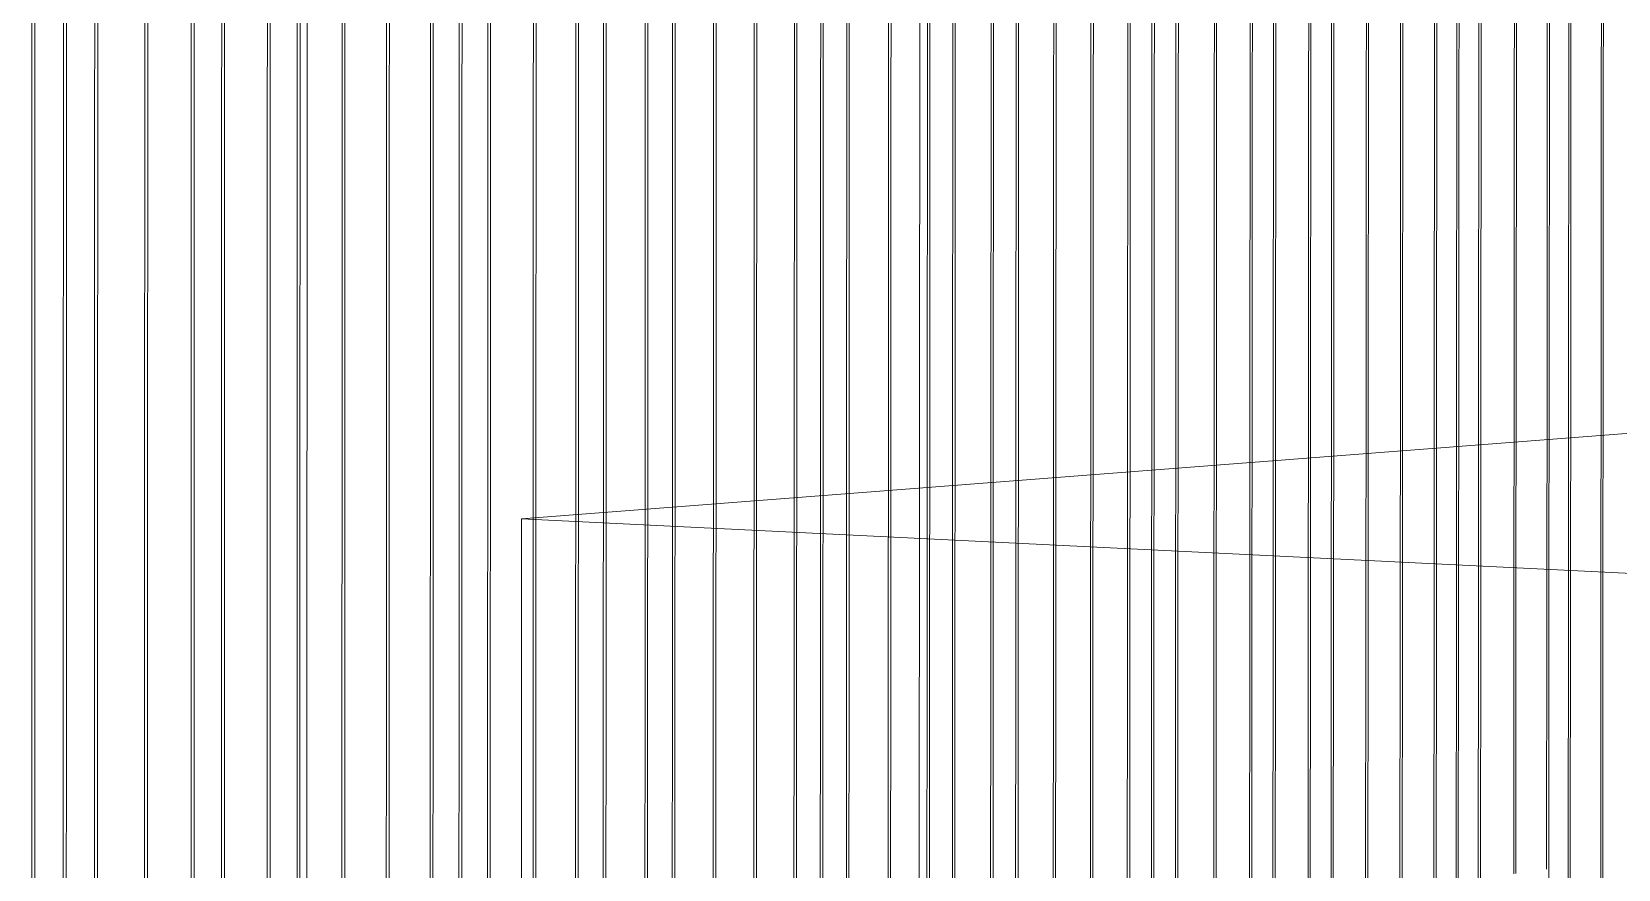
# Model space of a CAD drawing. Header units: inches. Extents: x 5690 to 5695, y -585 to 907.
# Drawn here: x 5691.8915 to 5692.0726, y 126.4581 to 126.5537 of the extents above; entities that cross this region are included whole.
import ezdxf

# ---------------------------------------------------------------- set-up
doc = ezdxf.new("R2010")
doc.units = ezdxf.units.IN
doc.header["$MEASUREMENT"] = 0
for name, color, linetype, lineweight in [('A-WALL-PATT-1', 111, 'Continuous', 9), ('G-ANNO-SYMB-1', 111, 'Continuous', 9), ('I-WALL-1', 2, 'Continuous', 9)]:
    doc.layers.add(name, color=color, linetype=linetype, lineweight=lineweight)

# ---------------------------------------------------------------- blocks, each defined once
blk = doc.blocks.new('FP_65-3D View 1 Copy 1')
at = {"layer": 'A-WALL-PATT-1'}
for p, q in [((8147.75107, 126.54108), (8147.75107, 126.57665)), ((8147.75142, 126.54109), (8147.75142, 126.57665)), ((8147.75467, 126.54119), (8147.75468, 126.57663)), ((8147.75502, 126.5412), (8147.75502, 126.57663)), ((8147.75824, 126.54129), (8147.75825, 126.57661)), ((8147.75859, 126.5413), (8147.7586, 126.57661)), ((8147.76396, 126.54146), (8147.76396, 126.57658)), ((8147.7643, 126.54147), (8147.7643, 126.57658)), ((8147.76927, 126.54162), (8147.76927, 126.57655)), ((8147.7696, 126.54163), (8147.76961, 126.57655)), ((8147.77274, 126.54173), (8147.77275, 126.57653)), ((8147.77307, 126.54174), (8147.77308, 126.57653)), ((8147.77795, 126.54188), (8147.77796, 126.5765)), ((8147.77829, 126.54189), (8147.77829, 126.5765)), ((8147.78136, 126.54199), (8147.78137, 126.57648)), ((8147.78169, 126.542), (8147.7817, 126.57648)), ((8147.78649, 126.54214), (8147.7865, 126.57645)), ((8147.78681, 126.54215), (8147.78682, 126.57645)), ((8147.79156, 126.54229), (8147.79157, 126.57642)), ((8147.79188, 126.5423), (8147.79189, 126.57642)), ((8147.79658, 126.54244), (8147.79659, 126.57639)), ((8147.7969, 126.54245), (8147.79691, 126.57639)), ((8147.79986, 126.54254), (8147.79987, 126.57637)), ((8147.80017, 126.54255), (8147.80019, 126.57637)), ((8147.80312, 126.54264), (8147.80313, 126.57636)), ((8147.80343, 126.54265), (8147.80344, 126.57635)), ((8147.80832, 126.54279), (8147.80834, 126.57633)), ((8147.80864, 126.5428), (8147.80865, 126.57632)), ((8147.81317, 126.54294), (8147.81318, 126.5763)), ((8147.81348, 126.54295), (8147.81349, 126.5763)), ((8147.81634, 126.54303), (8147.81635, 126.57628)), ((8147.81664, 126.54304), (8147.81665, 126.57628)), ((8147.8211, 126.54318), (8147.82111, 126.57625)), ((8147.8214, 126.54319), (8147.82141, 126.57625)), ((8147.82421, 126.54327), (8147.82423, 126.57624)), ((8147.82451, 126.54328), (8147.82453, 126.57623)), ((8147.82889, 126.54341), (8147.82891, 126.57621)), ((8147.82919, 126.54342), (8147.82921, 126.57621)), ((8147.83353, 126.54355), (8147.83354, 126.57618)), ((8147.83382, 126.54356), (8147.83384, 126.57618)), ((8147.83812, 126.54369), (8147.83813, 126.57616)), ((8147.83841, 126.5437), (8147.83842, 126.57616)), ((8147.84112, 126.54378), (8147.84113, 126.57614)), ((8147.84141, 126.54379), (8147.84142, 126.57614)), ((8147.8441, 126.54387), (8147.84412, 126.57612)), ((8147.84439, 126.54387), (8147.8444, 126.57612)), ((8147.84887, 126.54401), (8147.84889, 126.5761)), ((8147.84915, 126.54402), (8147.84917, 126.5761)), ((8147.85331, 126.54414), (8147.85332, 126.57607)), ((8147.85359, 126.54415), (8147.8536, 126.57607)), ((8147.85621, 126.54423), (8147.85622, 126.57606)), ((8147.85649, 126.54424), (8147.8565, 126.57605)), ((8147.86057, 126.54436), (8147.86059, 126.57603)), ((8147.86085, 126.54437), (8147.86087, 126.57603)), ((8147.86343, 126.54445), (8147.86345, 126.57601)), ((8147.8637, 126.54445), (8147.86372, 126.57601)), ((8147.86772, 126.54457), (8147.86774, 126.57599)), ((8147.86799, 126.54458), (8147.86801, 126.57599)), ((8147.87198, 126.5447), (8147.87199, 126.57597)), ((8147.87225, 126.54471), (8147.87226, 126.57596)), ((8147.87619, 126.54483), (8147.87621, 126.57594)), ((8147.87645, 126.54484), (8147.87647, 126.57594)), ((8147.87894, 126.54491), (8147.87896, 126.57593)), ((8147.87921, 126.54492), (8147.87923, 126.57592)), ((8147.88168, 126.54499), (8147.8817, 126.57591)), ((8147.88195, 126.545), (8147.88197, 126.57591)), ((8147.88606, 126.54512), (8147.88608, 126.57589)), ((8147.88632, 126.54513), (8147.88634, 126.57588)), ((8147.89014, 126.54525), (8147.89016, 126.57586)), ((8147.8904, 126.54525), (8147.89042, 126.57586)), ((8147.89281, 126.54533), (8147.89283, 126.57585)), ((8147.89307, 126.54533), (8147.89309, 126.57585)), ((8147.89683, 126.54545), (8147.89685, 126.57582)), ((8147.89708, 126.54545), (8147.8971, 126.57582)), ((8147.89945, 126.54552), (8147.89947, 126.57581)), ((8147.89971, 126.54553), (8147.89973, 126.57581)), ((8147.90341, 126.54564), (8147.90343, 126.57579)), ((8147.90366, 126.54565), (8147.90368, 126.57579)), ((8147.90732, 126.54576), (8147.90734, 126.57577)), ((8147.90757, 126.54577), (8147.90759, 126.57576)), ((8147.9112, 126.54588), (8147.91122, 126.57574)), ((8147.91145, 126.54588), (8147.91147, 126.57574)), ((8147.91374, 126.54595), (8147.91376, 126.57573)), ((8147.91399, 126.54596), (8147.91401, 126.57573)), ((8147.91627, 126.54603), (8147.91629, 126.57571)), ((8147.91651, 126.54604), (8147.91653, 126.57571)), ((8147.92031, 126.54615), (8147.92033, 126.57569)), ((8147.92055, 126.54616), (8147.92057, 126.57569)), ((8147.92407, 126.54626), (8147.92409, 126.57567)), ((8147.92431, 126.54627), (8147.92433, 126.57567)), ((8147.92653, 126.54634), (8147.92655, 126.57566)), ((8147.92677, 126.54634), (8147.92679, 126.57565)), ((8147.93024, 126.54645), (8147.93026, 126.57564)), ((8147.93047, 126.54645), (8147.9305, 126.57563)), ((8147.89681, 126.51507), (8147.89683, 126.54545)), ((8147.89683, 126.54545), (8147.89683, 126.54545)), ((8147.89706, 126.51509), (8147.89708, 126.54545)), ((8147.89708, 126.54545), (8147.89708, 126.54545)), ((8147.89943, 126.51525), (8147.89945, 126.54552)), ((8147.89945, 126.54552), (8147.89945, 126.54552)), ((8147.89969, 126.51526), (8147.89971, 126.54553)), ((8147.89971, 126.54553), (8147.89971, 126.54553)), ((8147.90339, 126.51551), (8147.90341, 126.54564)), ((8147.90341, 126.54564), (8147.90341, 126.54564)), ((8147.90364, 126.51552), (8147.90366, 126.54565)), ((8147.90366, 126.54565), (8147.90366, 126.54565)), ((8147.9073, 126.51576), (8147.90732, 126.54576)), ((8147.90732, 126.54576), (8147.90732, 126.54576)), ((8147.90755, 126.51578), (8147.90757, 126.54577)), ((8147.90757, 126.54577), (8147.90757, 126.54577)), ((8147.91118, 126.51602), (8147.9112, 126.54588)), ((8147.9112, 126.54588), (8147.9112, 126.54588)), ((8147.91143, 126.51603), (8147.91145, 126.54588)), ((8147.91145, 126.54588), (8147.91145, 126.54588)), ((8147.91372, 126.51618), (8147.91374, 126.54595)), ((8147.91374, 126.54595), (8147.91374, 126.54595)), ((8147.91397, 126.5162), (8147.91399, 126.54596)), ((8147.91399, 126.54596), (8147.91399, 126.54596)), ((8147.91624, 126.51635), (8147.91627, 126.54603)), ((8147.91627, 126.54603), (8147.91627, 126.54603)), ((8147.91649, 126.51637), (8147.91651, 126.54604)), ((8147.91651, 126.54604), (8147.91651, 126.54604)), ((8147.92028, 126.51661), (8147.92031, 126.54615)), ((8147.92031, 126.54615), (8147.92031, 126.54615)), ((8147.92053, 126.51663), (8147.92055, 126.54616)), ((8147.92055, 126.54616), (8147.92055, 126.54616)), ((8147.92405, 126.51686), (8147.92407, 126.54626)), ((8147.92407, 126.54626), (8147.92407, 126.54626)), ((8147.92428, 126.51688), (8147.92431, 126.54627)), ((8147.92431, 126.54627), (8147.92431, 126.54627)), ((8147.92651, 126.51702), (8147.92653, 126.54634)), ((8147.92653, 126.54634), (8147.92653, 126.54634)), ((8147.92675, 126.51704), (8147.92677, 126.54634)), ((8147.92677, 126.54634), (8147.92677, 126.54634)), ((8147.93021, 126.51727), (8147.93024, 126.54645)), ((8147.93024, 126.54645), (8147.93024, 126.54645)), ((8147.93045, 126.51728), (8147.93047, 126.54645)), ((8147.93047, 126.54645), (8147.93047, 126.54645)), ((8147.83352, 126.51092), (8147.83353, 126.54355)), ((8147.83353, 126.54355), (8147.83353, 126.54355)), ((8147.83381, 126.51094), (8147.83382, 126.54356)), ((8147.83382, 126.54356), (8147.83382, 126.54356)), ((8147.8381, 126.51122), (8147.83812, 126.54369)), ((8147.83812, 126.54369), (8147.83812, 126.54369)), ((8147.83839, 126.51124), (8147.83841, 126.5437)), ((8147.83841, 126.5437), (8147.83841, 126.5437)), ((8147.8411, 126.51142), (8147.84112, 126.54378)), ((8147.84112, 126.54378), (8147.84112, 126.54378)), ((8147.84139, 126.51144), (8147.84141, 126.54379)), ((8147.84141, 126.54379), (8147.84141, 126.54379)), ((8147.84409, 126.51162), (8147.8441, 126.54387)), ((8147.8441, 126.54387), (8147.8441, 126.54387)), ((8147.84437, 126.51163), (8147.84439, 126.54387)), ((8147.84439, 126.54387), (8147.84439, 126.54387)), ((8147.84885, 126.51193), (8147.84887, 126.54401)), ((8147.84887, 126.54401), (8147.84887, 126.54401)), ((8147.84914, 126.51195), (8147.84915, 126.54402)), ((8147.84915, 126.54402), (8147.84915, 126.54402)), ((8147.85329, 126.51222), (8147.85331, 126.54414)), ((8147.85331, 126.54414), (8147.85331, 126.54414)), ((8147.85357, 126.51224), (8147.85359, 126.54415)), ((8147.85359, 126.54415), (8147.85359, 126.54415)), ((8147.85619, 126.51241), (8147.85621, 126.54423)), ((8147.85621, 126.54423), (8147.85621, 126.54423)), ((8147.85647, 126.51243), (8147.85649, 126.54424)), ((8147.85649, 126.54424), (8147.85649, 126.54424)), ((8147.86056, 126.5127), (8147.86057, 126.54436)), ((8147.86057, 126.54436), (8147.86057, 126.54436)), ((8147.86083, 126.51271), (8147.86085, 126.54437)), ((8147.86085, 126.54437), (8147.86085, 126.54437)), ((8147.86341, 126.51288), (8147.86343, 126.54445)), ((8147.86343, 126.54445), (8147.86343, 126.54445)), ((8147.86369, 126.5129), (8147.8637, 126.54445)), ((8147.8637, 126.54445), (8147.8637, 126.54445)), ((8147.8677, 126.51317), (8147.86772, 126.54457)), ((8147.86772, 126.54457), (8147.86772, 126.54457)), ((8147.86798, 126.51318), (8147.86799, 126.54458)), ((8147.86799, 126.54458), (8147.86799, 126.54458)), ((8147.87196, 126.51344), (8147.87198, 126.5447)), ((8147.87198, 126.5447), (8147.87198, 126.5447)), ((8147.87223, 126.51346), (8147.87225, 126.54471)), ((8147.87225, 126.54471), (8147.87225, 126.54471)), ((8147.87617, 126.51372), (8147.87619, 126.54483)), ((8147.87619, 126.54483), (8147.87619, 126.54483)), ((8147.87644, 126.51374), (8147.87645, 126.54484)), ((8147.87645, 126.54484), (8147.87645, 126.54484)), ((8147.87892, 126.5139), (8147.87894, 126.54491)), ((8147.87894, 126.54491), (8147.87894, 126.54491)), ((8147.87919, 126.51392), (8147.87921, 126.54492)), ((8147.87921, 126.54492), (8147.87921, 126.54492)), ((8147.88166, 126.51408), (8147.88168, 126.54499)), ((8147.88168, 126.54499), (8147.88168, 126.54499)), ((8147.88193, 126.5141), (8147.88195, 126.545)), ((8147.88195, 126.545), (8147.88195, 126.545)), ((8147.88604, 126.51437), (8147.88606, 126.54512)), ((8147.88606, 126.54512), (8147.88606, 126.54512)), ((8147.88631, 126.51439), (8147.88632, 126.54513)), ((8147.88632, 126.54513), (8147.88632, 126.54513)), ((8147.89012, 126.51464), (8147.89014, 126.54525)), ((8147.89014, 126.54525), (8147.89014, 126.54525)), ((8147.89038, 126.51465), (8147.8904, 126.54525)), ((8147.8904, 126.54525), (8147.8904, 126.54525)), ((8147.89279, 126.51481), (8147.89281, 126.54533)), ((8147.89281, 126.54533), (8147.89281, 126.54533)), ((8147.89305, 126.51483), (8147.89307, 126.54533)), ((8147.89307, 126.54533), (8147.89307, 126.54533)), ((8147.77273, 126.50694), (8147.77274, 126.54173)), ((8147.77274, 126.54173), (8147.77274, 126.54173)), ((8147.77307, 126.50696), (8147.77307, 126.54174)), ((8147.77307, 126.54174), (8147.77307, 126.54174)), ((8147.77795, 126.50728), (8147.77795, 126.54188)), ((8147.77795, 126.54188), (8147.77795, 126.54188)), ((8147.77828, 126.5073), (8147.77829, 126.54189)), ((8147.77829, 126.54189), (8147.77829, 126.54189)), ((8147.78136, 126.5075), (8147.78136, 126.54199)), ((8147.78136, 126.54199), (8147.78136, 126.54199)), ((8147.78168, 126.50752), (8147.78169, 126.542)), ((8147.78169, 126.542), (8147.78169, 126.542)), ((8147.78648, 126.50784), (8147.78649, 126.54214)), ((8147.78649, 126.54214), (8147.78649, 126.54214)), ((8147.78681, 126.50786), (8147.78681, 126.54215)), ((8147.78681, 126.54215), (8147.78681, 126.54215)), ((8147.79155, 126.50817), (8147.79156, 126.54229)), ((8147.79156, 126.54229), (8147.79156, 126.54229)), ((8147.79187, 126.50819), (8147.79188, 126.5423)), ((8147.79188, 126.5423), (8147.79188, 126.5423)), ((8147.79657, 126.5085), (8147.79658, 126.54244)), ((8147.79658, 126.54244), (8147.79658, 126.54244)), ((8147.79689, 126.50852), (8147.7969, 126.54245)), ((8147.7969, 126.54245), (8147.7969, 126.54245)), ((8147.79985, 126.50871), (8147.79986, 126.54254)), ((8147.79986, 126.54254), (8147.79986, 126.54254)), ((8147.80016, 126.50873), (8147.80017, 126.54255)), ((8147.80017, 126.54255), (8147.80017, 126.54255)), ((8147.80311, 126.50893), (8147.80312, 126.54264)), ((8147.80312, 126.54264), (8147.80312, 126.54264)), ((8147.80342, 126.50895), (8147.80343, 126.54265)), ((8147.80343, 126.54265), (8147.80343, 126.54265)), ((8147.80831, 126.50927), (8147.80832, 126.54279)), ((8147.80832, 126.54279), (8147.80832, 126.54279)), ((8147.80862, 126.50929), (8147.80864, 126.5428)), ((8147.80864, 126.5428), (8147.80864, 126.5428)), ((8147.81316, 126.50959), (8147.81317, 126.54294)), ((8147.81317, 126.54294), (8147.81317, 126.54294)), ((8147.81346, 126.50961), (8147.81348, 126.54295)), ((8147.81348, 126.54295), (8147.81348, 126.54295)), ((8147.81632, 126.5098), (8147.81634, 126.54303)), ((8147.81634, 126.54303), (8147.81634, 126.54303)), ((8147.81663, 126.50982), (8147.81664, 126.54304)), ((8147.81664, 126.54304), (8147.81664, 126.54304)), ((8147.82109, 126.51011), (8147.8211, 126.54318)), ((8147.8211, 126.54318), (8147.8211, 126.54318)), ((8147.82139, 126.51013), (8147.8214, 126.54319)), ((8147.8214, 126.54319), (8147.8214, 126.54319)), ((8147.8242, 126.51031), (8147.82421, 126.54327)), ((8147.82421, 126.54327), (8147.82421, 126.54327)), ((8147.8245, 126.51033), (8147.82451, 126.54328)), ((8147.82451, 126.54328), (8147.82451, 126.54328)), ((8147.82888, 126.51062), (8147.82889, 126.54341)), ((8147.82889, 126.54341), (8147.82889, 126.54341)), ((8147.82918, 126.51064), (8147.82919, 126.54342)), ((8147.82919, 126.54342), (8147.82919, 126.54342)), ((8147.75106, 126.50551), (8147.75107, 126.54108)), ((8147.75107, 126.54108), (8147.75107, 126.54108)), ((8147.75141, 126.50554), (8147.75142, 126.54109)), ((8147.75142, 126.54109), (8147.75142, 126.54109)), ((8147.75466, 126.50575), (8147.75467, 126.54119)), ((8147.75467, 126.54119), (8147.75467, 126.54119)), ((8147.75501, 126.50577), (8147.75502, 126.5412)), ((8147.75502, 126.5412), (8147.75502, 126.5412)), ((8147.75824, 126.50598), (8147.75824, 126.54129)), ((8147.75824, 126.54129), (8147.75824, 126.54129)), ((8147.75858, 126.50601), (8147.75859, 126.5413)), ((8147.75859, 126.5413), (8147.75859, 126.5413)), ((8147.76395, 126.50636), (8147.76396, 126.54146)), ((8147.76396, 126.54146), (8147.76396, 126.54146)), ((8147.76429, 126.50638), (8147.7643, 126.54147)), ((8147.7643, 126.54147), (8147.7643, 126.54147)), ((8147.76926, 126.50671), (8147.76927, 126.54162)), ((8147.76927, 126.54162), (8147.76927, 126.54162)), ((8147.7696, 126.50673), (8147.7696, 126.54163)), ((8147.7696, 126.54163), (8147.7696, 126.54163)), ((8147.92026, 126.48709), (8147.92028, 126.51661)), ((8147.92028, 126.51661), (8147.92028, 126.51661)), ((8147.9205, 126.48711), (8147.92053, 126.51663)), ((8147.92053, 126.51663), (8147.92053, 126.51663)), ((8147.92402, 126.48747), (8147.92405, 126.51686)), ((8147.92405, 126.51686), (8147.92405, 126.51686)), ((8147.92426, 126.48749), (8147.92428, 126.51688)), ((8147.92428, 126.51688), (8147.92428, 126.51688)), ((8147.92649, 126.48772), (8147.92651, 126.51702)), ((8147.92651, 126.51702), (8147.92651, 126.51702)), ((8147.92672, 126.48774), (8147.92675, 126.51704)), ((8147.92675, 126.51704), (8147.92675, 126.51704)), ((8147.93019, 126.48809), (8147.93021, 126.51727)), ((8147.93021, 126.51727), (8147.93021, 126.51727)), ((8147.93043, 126.48811), (8147.93045, 126.51728)), ((8147.93045, 126.51728), (8147.93045, 126.51728)), ((8147.8901, 126.48403), (8147.89012, 126.51464)), ((8147.89012, 126.51464), (8147.89012, 126.51464)), ((8147.89036, 126.48406), (8147.89038, 126.51465)), ((8147.89038, 126.51465), (8147.89038, 126.51465)), ((8147.89277, 126.4843), (8147.89279, 126.51481)), ((8147.89279, 126.51481), (8147.89279, 126.51481)), ((8147.89303, 126.48433), (8147.89305, 126.51483)), ((8147.89305, 126.51483), (8147.89305, 126.51483)), ((8147.89678, 126.48471), (8147.89681, 126.51507)), ((8147.89681, 126.51507), (8147.89681, 126.51507)), ((8147.89704, 126.48473), (8147.89706, 126.51509)), ((8147.89706, 126.51509), (8147.89706, 126.51509)), ((8147.89941, 126.48497), (8147.89943, 126.51525)), ((8147.89943, 126.51525), (8147.89943, 126.51525)), ((8147.89966, 126.485), (8147.89969, 126.51526)), ((8147.89969, 126.51526), (8147.89969, 126.51526)), ((8147.90336, 126.48537), (8147.90339, 126.51551)), ((8147.90339, 126.51551), (8147.90339, 126.51551)), ((8147.90361, 126.4854), (8147.90364, 126.51552)), ((8147.90364, 126.51552), (8147.90364, 126.51552)), ((8147.90728, 126.48577), (8147.9073, 126.51576)), ((8147.9073, 126.51576), (8147.9073, 126.51576)), ((8147.90753, 126.4858), (8147.90755, 126.51578)), ((8147.90755, 126.51578), (8147.90755, 126.51578)), ((8147.91116, 126.48616), (8147.91118, 126.51602)), ((8147.91118, 126.51602), (8147.91118, 126.51602)), ((8147.91141, 126.48619), (8147.91143, 126.51603)), ((8147.91143, 126.51603), (8147.91143, 126.51603)), ((8147.9137, 126.48642), (8147.91372, 126.51618)), ((8147.91372, 126.51618), (8147.91372, 126.51618)), ((8147.91394, 126.48645), (8147.91397, 126.5162)), ((8147.91397, 126.5162), (8147.91397, 126.5162)), ((8147.91622, 126.48668), (8147.91624, 126.51635)), ((8147.91624, 126.51635), (8147.91624, 126.51635)), ((8147.91647, 126.4867), (8147.91649, 126.51637)), ((8147.91649, 126.51637), (8147.91649, 126.51637)), ((8147.86339, 126.48133), (8147.86341, 126.51288)), ((8147.86341, 126.51288), (8147.86341, 126.51288)), ((8147.86367, 126.48136), (8147.86369, 126.5129)), ((8147.86369, 126.5129), (8147.86369, 126.5129)), ((8147.86769, 126.48176), (8147.8677, 126.51317)), ((8147.8677, 126.51317), (8147.8677, 126.51317)), ((8147.86796, 126.48179), (8147.86798, 126.51318)), ((8147.86798, 126.51318), (8147.86798, 126.51318)), ((8147.87194, 126.48219), (8147.87196, 126.51344)), ((8147.87196, 126.51344), (8147.87196, 126.51344)), ((8147.87221, 126.48222), (8147.87223, 126.51346)), ((8147.87223, 126.51346), (8147.87223, 126.51346)), ((8147.87615, 126.48262), (8147.87617, 126.51372)), ((8147.87617, 126.51372), (8147.87617, 126.51372)), ((8147.87642, 126.48265), (8147.87644, 126.51374)), ((8147.87644, 126.51374), (8147.87644, 126.51374)), ((8147.87891, 126.4829), (8147.87892, 126.5139)), ((8147.87892, 126.5139), (8147.87892, 126.5139)), ((8147.87917, 126.48293), (8147.87919, 126.51392)), ((8147.87919, 126.51392), (8147.87919, 126.51392)), ((8147.88164, 126.48318), (8147.88166, 126.51408)), ((8147.88166, 126.51408), (8147.88166, 126.51408)), ((8147.88191, 126.4832), (8147.88193, 126.5141)), ((8147.88193, 126.5141), (8147.88193, 126.5141)), ((8147.88602, 126.48362), (8147.88604, 126.51437)), ((8147.88604, 126.51437), (8147.88604, 126.51437)), ((8147.88629, 126.48365), (8147.88631, 126.51439)), ((8147.88631, 126.51439), (8147.88631, 126.51439)), ((8147.83379, 126.47833), (8147.83381, 126.51094)), ((8147.83381, 126.51094), (8147.83381, 126.51094)), ((8147.83809, 126.47877), (8147.8381, 126.51122)), ((8147.8381, 126.51122), (8147.8381, 126.51122)), ((8147.83838, 126.4788), (8147.83839, 126.51124)), ((8147.83839, 126.51124), (8147.83839, 126.51124)), ((8147.84109, 126.47907), (8147.8411, 126.51142)), ((8147.8411, 126.51142), (8147.8411, 126.51142)), ((8147.84138, 126.4791), (8147.84139, 126.51144)), ((8147.84139, 126.51144), (8147.84139, 126.51144)), ((8147.84407, 126.47937), (8147.84409, 126.51162)), ((8147.84409, 126.51162), (8147.84409, 126.51162)), ((8147.84436, 126.4794), (8147.84437, 126.51163)), ((8147.84437, 126.51163), (8147.84437, 126.51163)), ((8147.84884, 126.47986), (8147.84885, 126.51193)), ((8147.84885, 126.51193), (8147.84885, 126.51193)), ((8147.84912, 126.47988), (8147.84914, 126.51195)), ((8147.84914, 126.51195), (8147.84914, 126.51195)), ((8147.85327, 126.4803), (8147.85329, 126.51222)), ((8147.85329, 126.51222), (8147.85329, 126.51222)), ((8147.85355, 126.48033), (8147.85357, 126.51224)), ((8147.85357, 126.51224), (8147.85357, 126.51224)), ((8147.85617, 126.4806), (8147.85619, 126.51241)), ((8147.85619, 126.51241), (8147.85619, 126.51241)), ((8147.85645, 126.48063), (8147.85647, 126.51243)), ((8147.85647, 126.51243), (8147.85647, 126.51243)), ((8147.86054, 126.48104), (8147.86056, 126.5127)), ((8147.86056, 126.5127), (8147.86056, 126.5127)), ((8147.86081, 126.48107), (8147.86083, 126.51271)), ((8147.86083, 126.51271), (8147.86083, 126.51271)), ((8147.8083, 126.47575), (8147.80831, 126.50927)), ((8147.80831, 126.50927), (8147.80831, 126.50927)), ((8147.80861, 126.47578), (8147.80862, 126.50929)), ((8147.80862, 126.50929), (8147.80862, 126.50929)), ((8147.81314, 126.47624), (8147.81316, 126.50959)), ((8147.81316, 126.50959), (8147.81316, 126.50959)), ((8147.81345, 126.47627), (8147.81346, 126.50961)), ((8147.81346, 126.50961), (8147.81346, 126.50961)), ((8147.81631, 126.47656), (8147.81632, 126.5098)), ((8147.81632, 126.5098), (8147.81632, 126.5098)), ((8147.81662, 126.47659), (8147.81663, 126.50982)), ((8147.81663, 126.50982), (8147.81663, 126.50982)), ((8147.82107, 126.47705), (8147.82109, 126.51011)), ((8147.82109, 126.51011), (8147.82109, 126.51011)), ((8147.82137, 126.47708), (8147.82139, 126.51013)), ((8147.82139, 126.51013), (8147.82139, 126.51013)), ((8147.82419, 126.47736), (8147.8242, 126.51031)), ((8147.8242, 126.51031), (8147.8242, 126.51031)), ((8147.82449, 126.47739), (8147.8245, 126.51033)), ((8147.8245, 126.51033), (8147.8245, 126.51033)), ((8147.82887, 126.47783), (8147.82888, 126.51062)), ((8147.82888, 126.51062), (8147.82888, 126.51062)), ((8147.82916, 126.47786), (8147.82918, 126.51064)), ((8147.82918, 126.51064), (8147.82918, 126.51064)), ((8147.8335, 126.4783), (8147.83352, 126.51092)), ((8147.83352, 126.51092), (8147.83352, 126.51092)), ((8147.78135, 126.47303), (8147.78136, 126.5075)), ((8147.78136, 126.5075), (8147.78136, 126.5075)), ((8147.78168, 126.47306), (8147.78168, 126.50752)), ((8147.78168, 126.50752), (8147.78168, 126.50752)), ((8147.78647, 126.47354), (8147.78648, 126.50784)), ((8147.78648, 126.50784), (8147.78648, 126.50784)), ((8147.7868, 126.47358), (8147.78681, 126.50786)), ((8147.78681, 126.50786), (8147.78681, 126.50786)), ((8147.79154, 126.47406), (8147.79155, 126.50817)), ((8147.79155, 126.50817), (8147.79155, 126.50817)), ((8147.79186, 126.47409), (8147.79187, 126.50819)), ((8147.79187, 126.50819), (8147.79187, 126.50819)), ((8147.79656, 126.47456), (8147.79657, 126.5085)), ((8147.79657, 126.5085), (8147.79657, 126.5085)), ((8147.79687, 126.4746), (8147.79689, 126.50852)), ((8147.79689, 126.50852), (8147.79689, 126.50852)), ((8147.79984, 126.4749), (8147.79985, 126.50871)), ((8147.79985, 126.50871), (8147.79985, 126.50871)), ((8147.80015, 126.47493), (8147.80016, 126.50873)), ((8147.80016, 126.50873), (8147.80016, 126.50873)), ((8147.80309, 126.47523), (8147.80311, 126.50893)), ((8147.80311, 126.50893), (8147.80311, 126.50893)), ((8147.80341, 126.47526), (8147.80342, 126.50895)), ((8147.80342, 126.50895), (8147.80342, 126.50895)), ((8147.75106, 126.46996), (8147.75106, 126.50551)), ((8147.75106, 126.50551), (8147.75106, 126.50551)), ((8147.75141, 126.46999), (8147.75141, 126.50554)), ((8147.75141, 126.50554), (8147.75141, 126.50554)), ((8147.75466, 126.47032), (8147.75466, 126.50575)), ((8147.75466, 126.50575), (8147.75466, 126.50575)), ((8147.75501, 126.47036), (8147.75501, 126.50577)), ((8147.75501, 126.50577), (8147.75501, 126.50577)), ((8147.75823, 126.47069), (8147.75824, 126.50598)), ((8147.75824, 126.50598), (8147.75824, 126.50598)), ((8147.75858, 126.47072), (8147.75858, 126.50601)), ((8147.75858, 126.50601), (8147.75858, 126.50601)), ((8147.76394, 126.47126), (8147.76395, 126.50636)), ((8147.76395, 126.50636), (8147.76395, 126.50636)), ((8147.76428, 126.4713), (8147.76429, 126.50638)), ((8147.76429, 126.50638), (8147.76429, 126.50638)), ((8147.76925, 126.4718), (8147.76926, 126.50671)), ((8147.76926, 126.50671), (8147.76926, 126.50671)), ((8147.76959, 126.47184), (8147.7696, 126.50673)), ((8147.7696, 126.50673), (8147.7696, 126.50673)), ((8147.77272, 126.47215), (8147.77273, 126.50694)), ((8147.77273, 126.50694), (8147.77273, 126.50694)), ((8147.77306, 126.47219), (8147.77307, 126.50696)), ((8147.77307, 126.50696), (8147.77307, 126.50696)), ((8147.77794, 126.47268), (8147.77795, 126.50728)), ((8147.77795, 126.50728), (8147.77795, 126.50728)), ((8147.77827, 126.47271), (8147.77828, 126.5073)), ((8147.77828, 126.5073), (8147.77828, 126.5073)), ((8147.924, 126.45808), (8147.92402, 126.48747)), ((8147.92402, 126.48747), (8147.92402, 126.48747)), ((8147.92424, 126.45811), (8147.92426, 126.48749)), ((8147.92426, 126.48749), (8147.92426, 126.48749)), ((8147.92646, 126.45841), (8147.92649, 126.48772)), ((8147.92649, 126.48772), (8147.92649, 126.48772)), ((8147.9267, 126.45845), (8147.92672, 126.48774)), ((8147.92672, 126.48774), (8147.92672, 126.48774)), ((8147.93017, 126.45892), (8147.93019, 126.48809)), ((8147.93019, 126.48809), (8147.93019, 126.48809)), ((8147.9304, 126.45895), (8147.93043, 126.48811)), ((8147.93043, 126.48811), (8147.93043, 126.48811)), ((8147.90726, 126.45579), (8147.90728, 126.48577)), ((8147.90728, 126.48577), (8147.90728, 126.48577)), ((8147.90751, 126.45582), (8147.90753, 126.4858)), ((8147.90753, 126.4858), (8147.90753, 126.4858)), ((8147.91114, 126.45632), (8147.91116, 126.48616)), ((8147.91116, 126.48616), (8147.91116, 126.48616)), ((8147.91138, 126.45635), (8147.91141, 126.48619)), ((8147.91141, 126.48619), (8147.91141, 126.48619)), ((8147.91368, 126.45666), (8147.9137, 126.48642)), ((8147.9137, 126.48642), (8147.9137, 126.48642)), ((8147.91392, 126.4567), (8147.91394, 126.48645)), ((8147.91394, 126.48645), (8147.91394, 126.48645)), ((8147.9162, 126.45701), (8147.91622, 126.48668)), ((8147.91622, 126.48668), (8147.91622, 126.48668)), ((8147.91644, 126.45704), (8147.91647, 126.4867)), ((8147.91647, 126.4867), (8147.91647, 126.4867)), ((8147.92024, 126.45756), (8147.92026, 126.48709)), ((8147.92026, 126.48709), (8147.92026, 126.48709)), ((8147.92048, 126.4576), (8147.9205, 126.48711)), ((8147.9205, 126.48711), (8147.9205, 126.48711)), ((8147.89008, 126.45344), (8147.8901, 126.48403)), ((8147.8901, 126.48403), (8147.8901, 126.48403)), ((8147.89034, 126.45347), (8147.89036, 126.48406)), ((8147.89036, 126.48406), (8147.89036, 126.48406)), ((8147.89275, 126.4538), (8147.89277, 126.4843)), ((8147.89277, 126.4843), (8147.89277, 126.4843)), ((8147.89301, 126.45384), (8147.89303, 126.48433)), ((8147.89303, 126.48433), (8147.89303, 126.48433)), ((8147.89676, 126.45435), (8147.89678, 126.48471)), ((8147.89678, 126.48471), (8147.89678, 126.48471)), ((8147.89702, 126.45439), (8147.89704, 126.48473)), ((8147.89704, 126.48473), (8147.89704, 126.48473)), ((8147.89939, 126.45471), (8147.89941, 126.48497)), ((8147.89941, 126.48497), (8147.89941, 126.48497)), ((8147.89964, 126.45474), (8147.89966, 126.485)), ((8147.89966, 126.485), (8147.89966, 126.485)), ((8147.90334, 126.45525), (8147.90336, 126.48537)), ((8147.90336, 126.48537), (8147.90336, 126.48537)), ((8147.90359, 126.45529), (8147.90361, 126.4854)), ((8147.90361, 126.4854), (8147.90361, 126.4854)), ((8147.87192, 126.45095), (8147.87194, 126.48219)), ((8147.87194, 126.48219), (8147.87194, 126.48219)), ((8147.87219, 126.45099), (8147.87221, 126.48222)), ((8147.87221, 126.48222), (8147.87221, 126.48222)), ((8147.87613, 126.45153), (8147.87615, 126.48262)), ((8147.87615, 126.48262), (8147.87615, 126.48262)), ((8147.8764, 126.45156), (8147.87642, 126.48265)), ((8147.87642, 126.48265), (8147.87642, 126.48265)), ((8147.87889, 126.4519), (8147.87891, 126.4829)), ((8147.87891, 126.4829), (8147.87891, 126.4829)), ((8147.87915, 126.45194), (8147.87917, 126.48293)), ((8147.87917, 126.48293), (8147.87917, 126.48293)), ((8147.88162, 126.45228), (8147.88164, 126.48318)), ((8147.88164, 126.48318), (8147.88164, 126.48318)), ((8147.88189, 126.45232), (8147.88191, 126.4832)), ((8147.88191, 126.4832), (8147.88191, 126.4832)), ((8147.886, 126.45288), (8147.88602, 126.48362)), ((8147.88602, 126.48362), (8147.88602, 126.48362)), ((8147.88627, 126.45291), (8147.88629, 126.48365)), ((8147.88629, 126.48365), (8147.88629, 126.48365)), ((8147.85326, 126.4484), (8147.85327, 126.4803)), ((8147.85327, 126.4803), (8147.85327, 126.4803)), ((8147.85354, 126.44844), (8147.85355, 126.48033)), ((8147.85355, 126.48033), (8147.85355, 126.48033)), ((8147.85616, 126.44879), (8147.85617, 126.4806)), ((8147.85617, 126.4806), (8147.85617, 126.4806)), ((8147.85644, 126.44883), (8147.85645, 126.48063)), ((8147.85645, 126.48063), (8147.85645, 126.48063)), ((8147.86052, 126.44939), (8147.86054, 126.48104)), ((8147.86054, 126.48104), (8147.86054, 126.48104)), ((8147.8608, 126.44943), (8147.86081, 126.48107)), ((8147.86081, 126.48107), (8147.86081, 126.48107)), ((8147.86338, 126.44978), (8147.86339, 126.48133)), ((8147.86339, 126.48133), (8147.86339, 126.48133)), ((8147.86365, 126.44982), (8147.86367, 126.48136)), ((8147.86367, 126.48136), (8147.86367, 126.48136)), ((8147.86767, 126.45037), (8147.86769, 126.48176)), ((8147.86769, 126.48176), (8147.86769, 126.48176)), ((8147.86794, 126.45041), (8147.86796, 126.48179)), ((8147.86796, 126.48179), (8147.86796, 126.48179)), ((8147.83378, 126.44573), (8147.83379, 126.47833)), ((8147.83379, 126.47833), (8147.83379, 126.47833)), ((8147.83807, 126.44632), (8147.83809, 126.47877)), ((8147.83809, 126.47877), (8147.83809, 126.47877)), ((8147.83836, 126.44636), (8147.83838, 126.4788)), ((8147.83838, 126.4788), (8147.83838, 126.4788)), ((8147.84107, 126.44673), (8147.84109, 126.47907)), ((8147.84109, 126.47907), (8147.84109, 126.47907)), ((8147.84136, 126.44677), (8147.84138, 126.4791)), ((8147.84138, 126.4791), (8147.84138, 126.4791)), ((8147.84405, 126.44714), (8147.84407, 126.47937)), ((8147.84407, 126.47937), (8147.84407, 126.47937)), ((8147.84434, 126.44718), (8147.84436, 126.4794)), ((8147.84436, 126.4794), (8147.84436, 126.4794)), ((8147.84882, 126.44779), (8147.84884, 126.47986)), ((8147.84884, 126.47986), (8147.84884, 126.47986)), ((8147.84911, 126.44783), (8147.84912, 126.47988)), ((8147.84912, 126.47988), (8147.84912, 126.47988)), ((8147.8163, 126.44334), (8147.81631, 126.47656)), ((8147.81631, 126.47656), (8147.81631, 126.47656)), ((8147.8166, 126.44338), (8147.81662, 126.47659)), ((8147.81662, 126.47659), (8147.81662, 126.47659)), ((8147.82106, 126.44399), (8147.82107, 126.47705)), ((8147.82107, 126.47705), (8147.82107, 126.47705)), ((8147.82136, 126.44403), (8147.82137, 126.47708)), ((8147.82137, 126.47708), (8147.82137, 126.47708)), ((8147.82417, 126.44442), (8147.82419, 126.47736)), ((8147.82419, 126.47736), (8147.82419, 126.47736)), ((8147.82447, 126.44446), (8147.82449, 126.47739)), ((8147.82449, 126.47739), (8147.82449, 126.47739)), ((8147.82885, 126.44506), (8147.82887, 126.47783)), ((8147.82887, 126.47783), (8147.82887, 126.47783)), ((8147.82915, 126.4451), (8147.82916, 126.47786)), ((8147.82916, 126.47786), (8147.82916, 126.47786)), ((8147.83349, 126.44569), (8147.8335, 126.4783)), ((8147.8335, 126.4783), (8147.8335, 126.4783)), ((8147.79983, 126.44109), (8147.79984, 126.4749)), ((8147.79984, 126.4749), (8147.79984, 126.4749)), ((8147.80014, 126.44113), (8147.80015, 126.47493)), ((8147.80015, 126.47493), (8147.80015, 126.47493)), ((8147.80308, 126.44153), (8147.80309, 126.47523)), ((8147.80309, 126.47523), (8147.80309, 126.47523)), ((8147.8034, 126.44158), (8147.80341, 126.47526)), ((8147.80341, 126.47526), (8147.80341, 126.47526)), ((8147.80829, 126.44225), (8147.8083, 126.47575)), ((8147.8083, 126.47575), (8147.8083, 126.47575)), ((8147.8086, 126.44229), (8147.80861, 126.47578)), ((8147.80861, 126.47578), (8147.80861, 126.47578)), ((8147.81313, 126.44291), (8147.81314, 126.47624)), ((8147.81314, 126.47624), (8147.81314, 126.47624)), ((8147.81344, 126.44295), (8147.81345, 126.47627)), ((8147.81345, 126.47627), (8147.81345, 126.47627)), ((8147.78134, 126.43856), (8147.78135, 126.47303)), ((8147.78135, 126.47303), (8147.78135, 126.47303)), ((8147.78167, 126.4386), (8147.78168, 126.47306)), ((8147.78168, 126.47306), (8147.78168, 126.47306)), ((8147.78646, 126.43926), (8147.78647, 126.47354)), ((8147.78647, 126.47354), (8147.78647, 126.47354)), ((8147.78679, 126.4393), (8147.7868, 126.47358)), ((8147.7868, 126.47358), (8147.7868, 126.47358)), ((8147.79153, 126.43995), (8147.79154, 126.47406)), ((8147.79154, 126.47406), (8147.79154, 126.47406)), ((8147.79185, 126.44), (8147.79186, 126.47409)), ((8147.79186, 126.47409), (8147.79186, 126.47409)), ((8147.79655, 126.44064), (8147.79656, 126.47456)), ((8147.79656, 126.47456), (8147.79656, 126.47456)), ((8147.79686, 126.44068), (8147.79687, 126.4746)), ((8147.79687, 126.4746), (8147.79687, 126.4746)), ((8147.76394, 126.43618), (8147.76394, 126.47126)), ((8147.76394, 126.47126), (8147.76394, 126.47126)), ((8147.76428, 126.43622), (8147.76428, 126.4713)), ((8147.76428, 126.4713), (8147.76428, 126.4713)), ((8147.76925, 126.4369), (8147.76925, 126.4718)), ((8147.76925, 126.4718), (8147.76925, 126.4718)), ((8147.76958, 126.43695), (8147.76959, 126.47184)), ((8147.76959, 126.47184), (8147.76959, 126.47184)), ((8147.77272, 126.43738), (8147.77272, 126.47215)), ((8147.77272, 126.47215), (8147.77272, 126.47215)), ((8147.77305, 126.43742), (8147.77306, 126.47219)), ((8147.77306, 126.47219), (8147.77306, 126.47219)), ((8147.77793, 126.43809), (8147.77794, 126.47268)), ((8147.77794, 126.47268), (8147.77794, 126.47268)), ((8147.77826, 126.43814), (8147.77827, 126.47271)), ((8147.77827, 126.47271), (8147.77827, 126.47271)), ((8147.75105, 126.43441), (8147.75106, 126.46996)), ((8147.75106, 126.46996), (8147.75106, 126.46996)), ((8147.7514, 126.43446), (8147.75141, 126.46999)), ((8147.75141, 126.46999), (8147.75141, 126.46999)), ((8147.75465, 126.43491), (8147.75466, 126.47032)), ((8147.75466, 126.47032), (8147.75466, 126.47032)), ((8147.755, 126.43495), (8147.75501, 126.47036)), ((8147.75501, 126.47036), (8147.75501, 126.47036)), ((8147.75823, 126.4354), (8147.75823, 126.47069)), ((8147.75823, 126.47069), (8147.75823, 126.47069)), ((8147.75857, 126.43544), (8147.75858, 126.47072)), ((8147.75858, 126.47072), (8147.75858, 126.47072)), ((8147.92644, 126.42912), (8147.92646, 126.45841)), ((8147.92646, 126.45841), (8147.92646, 126.45841)), ((8147.92668, 126.42916), (8147.9267, 126.45845)), ((8147.9267, 126.45845), (8147.9267, 126.45845)), ((8147.93014, 126.42976), (8147.93017, 126.45892)), ((8147.93017, 126.45892), (8147.93017, 126.45892)), ((8147.93038, 126.4298), (8147.9304, 126.45895)), ((8147.9304, 126.45895), (8147.9304, 126.45895)), ((8147.92422, 126.42874), (8147.92424, 126.45811)), ((8147.92424, 126.45811), (8147.92424, 126.45811))]:
    blk.add_line(p, q, dxfattribs=at)

msp = doc.modelspace()

# ---------------------------------------------------------------- linework, layer by layer
at = {"layer": 'G-ANNO-SYMB-1'}
for p, q in [((5691.92293, 126.74423), (5691.92283, 126.33962)), ((5691.99293, 126.73761), (5691.99273, 126.3481)), ((5692.17722, 126.51586), (5691.94738, 126.49808)), ((5691.9473, 126.25714), (5691.94738, 126.49808)), ((5692.2224, 126.48456), (5691.94738, 126.49808))]:
    msp.add_line(p, q, dxfattribs=at)

# ---------------------------------------------------------------- block references
at = {"layer": 'I-WALL-1'}
msp.add_blockref('FP_65-3D View 1 Copy 1', (-2455.8596, 0), dxfattribs=at)

doc.saveas('drawing.dxf')
